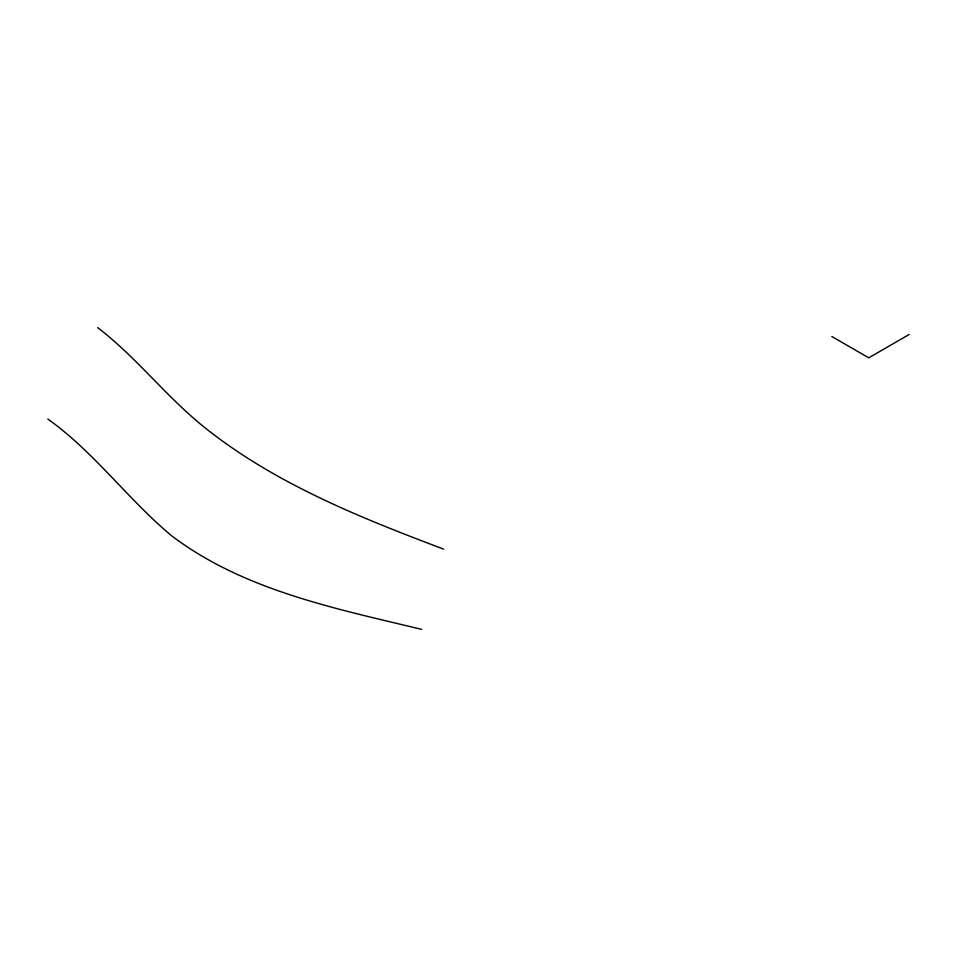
<?xml version="1.0" encoding="UTF-8"?>
<svg xmlns="http://www.w3.org/2000/svg" width="957" height="957" viewBox="0 0 957 957"><rect width="100%" height="100%" fill="white"/><g stroke="black" fill="none" stroke-linecap="round" stroke-linejoin="round"><path stroke-width="1.44" d="M909.15 334.495L868.753 357.822L831.812 336.505M421.666 629.383C335.464 608.485 243.772 590.445 171.506 535.693C127.903 499.351 94.384 452.206 47.85 419.058M443.641 549.139C359.653 517.402 274.264 483.405 203.59 426.655C165.836 396.246 136.217 357.057 97.638 327.617"/></g></svg>
